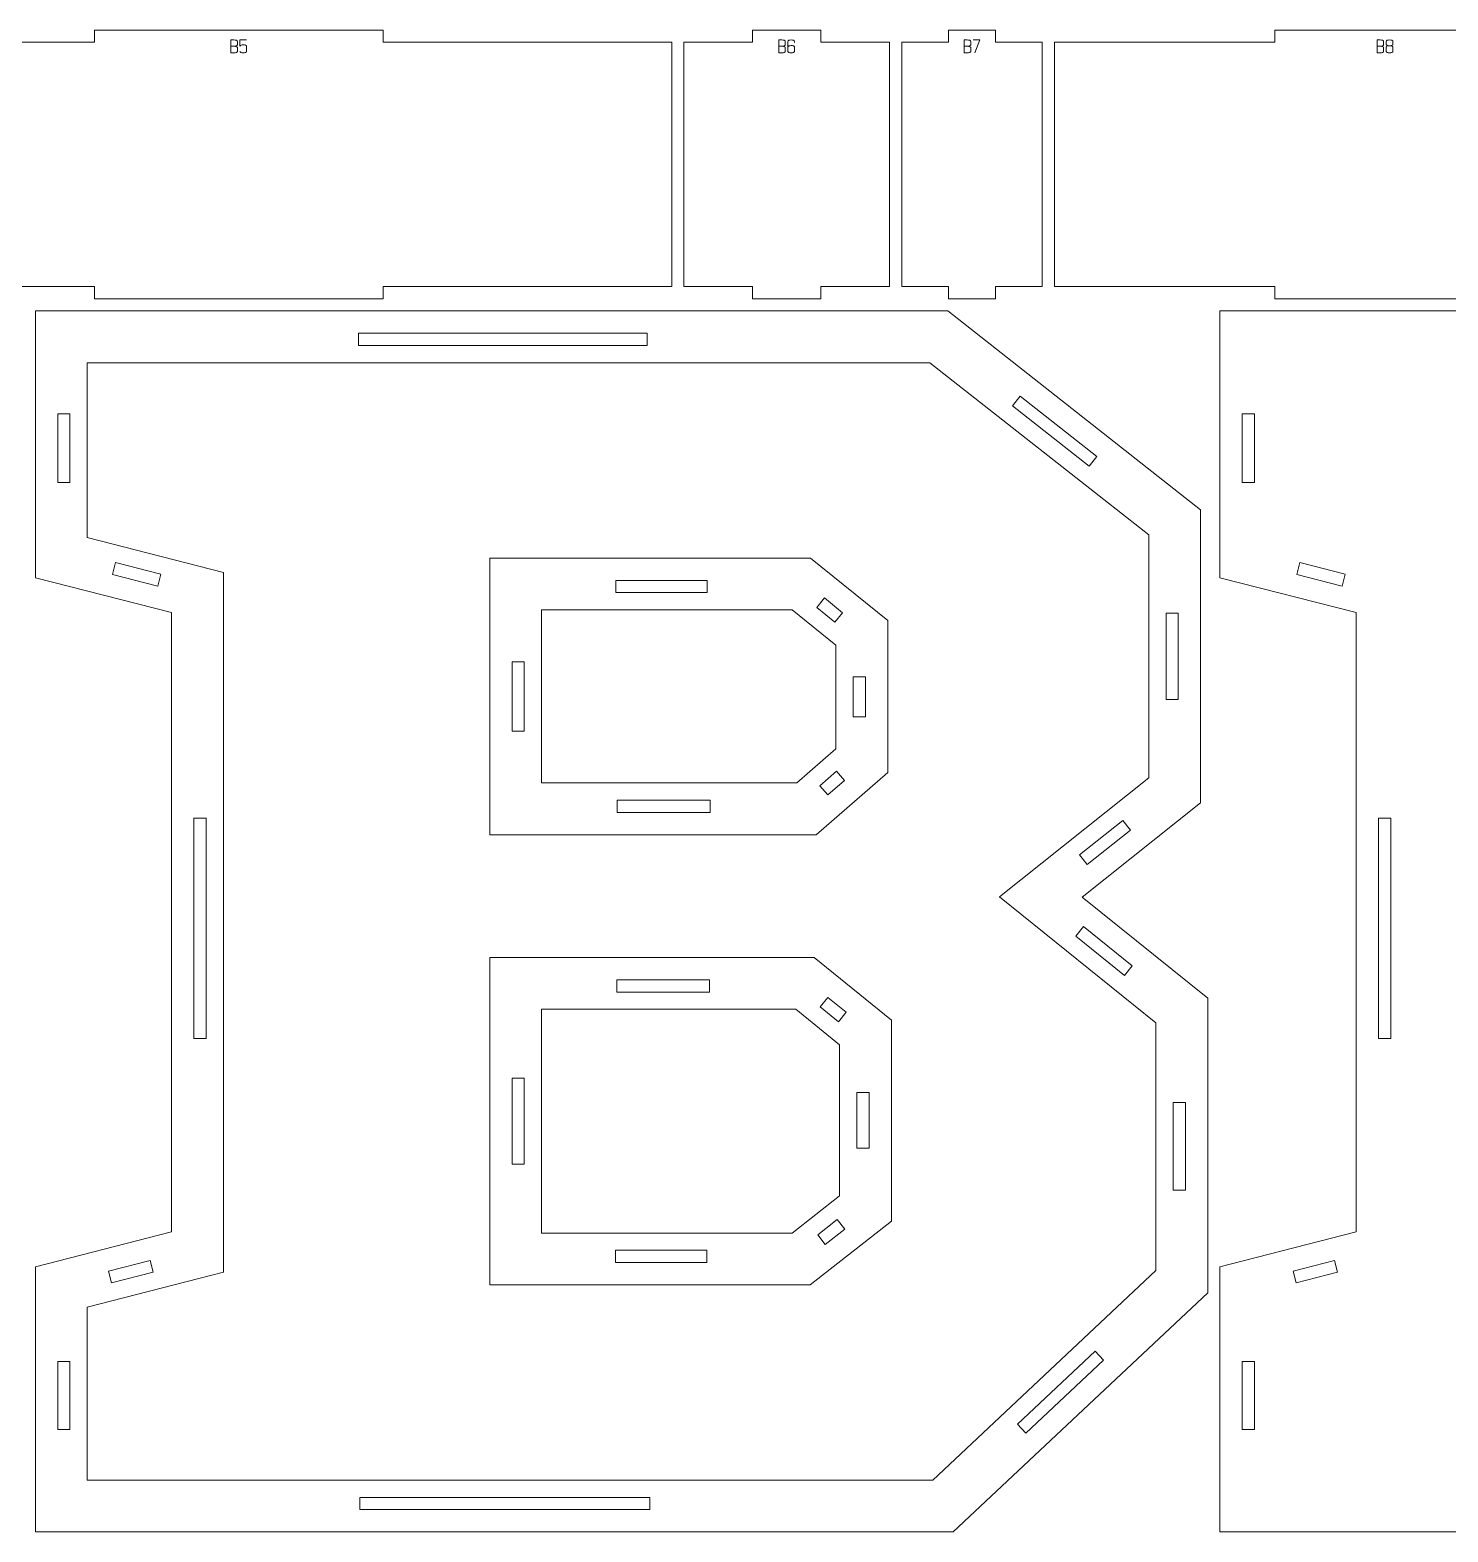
# Model space of a CAD drawing. Header units: centimetres. Extents: x -249 to 275, y -506 to 461.
# Drawn here: x -219.36 to -184.52, y 231.44 to 268.34 of the extents above; entities that cross this region are included whole.
import ezdxf

# ---------------------------------------------------------------- set-up
doc = ezdxf.new("R2010")
doc.units = ezdxf.units.CM
doc.header["$MEASUREMENT"] = 0
doc.layers.add('Capa 1', color=7, linetype='Continuous')

msp = doc.modelspace()

# ---------------------------------------------------------------- linework, layer by layer
at = {"layer": 'Capa 1', "color": 240, "lineweight": 9}
for points, knots in [([(-224.86693, 268.0409), (-224.86693, 268.0409), (-224.86693, 262.0409), (-224.86693, 262.0409), (-224.86693, 262.0409), (-217.77616, 262.0409), (-217.77616, 262.0409), (-217.77616, 262.0409), (-217.77616, 261.7409), (-217.77616, 261.7409), (-217.77616, 261.7409), (-210.68538, 261.7409), (-210.68538, 261.7409), (-210.68538, 261.7409), (-210.68538, 262.0409), (-210.68538, 262.0409), (-210.68538, 262.0409), (-203.5946, 262.0409), (-203.5946, 262.0409), (-203.5946, 262.0409), (-203.5946, 268.0409), (-203.5946, 268.0409), (-203.5946, 268.0409), (-210.68538, 268.0409), (-210.68538, 268.0409), (-210.68538, 268.0409), (-210.68538, 268.3409), (-210.68538, 268.3409), (-210.68538, 268.3409), (-217.77616, 268.3409), (-217.77616, 268.3409), (-217.77616, 268.3409), (-217.77616, 268.0409), (-217.77616, 268.0409), (-217.77616, 268.0409), (-224.86693, 268.0409), (-224.86693, 268.0409)], [0, 0, 0, 0, 0.08333333, 0.08333333, 0.08333333, 0.16666667, 0.16666667, 0.16666667, 0.25, 0.25, 0.25, 0.33333333, 0.33333333, 0.33333333, 0.41666667, 0.41666667, 0.41666667, 0.5, 0.5, 0.5, 0.58333333, 0.58333333, 0.58333333, 0.66666667, 0.66666667, 0.66666667, 0.75, 0.75, 0.75, 0.83333333, 0.83333333, 0.83333333, 0.91666667, 0.91666667, 0.91666667, 1, 1, 1, 1]), ([(-203.2946, 268.0409), (-203.2946, 268.0409), (-203.2946, 262.0409), (-203.2946, 262.0409), (-203.2946, 262.0409), (-201.61127, 262.0409), (-201.61127, 262.0409), (-201.61127, 262.0409), (-201.61127, 261.7409), (-201.61127, 261.7409), (-201.61127, 261.7409), (-199.92793, 261.7409), (-199.92793, 261.7409), (-199.92793, 261.7409), (-199.92793, 262.0409), (-199.92793, 262.0409), (-199.92793, 262.0409), (-198.24459, 262.0409), (-198.24459, 262.0409), (-198.24459, 262.0409), (-198.24459, 268.0409), (-198.24459, 268.0409), (-198.24459, 268.0409), (-199.92793, 268.0409), (-199.92793, 268.0409), (-199.92793, 268.0409), (-199.92793, 268.3409), (-199.92793, 268.3409), (-199.92793, 268.3409), (-201.61127, 268.3409), (-201.61127, 268.3409), (-201.61127, 268.3409), (-201.61127, 268.0409), (-201.61127, 268.0409), (-201.61127, 268.0409), (-203.2946, 268.0409), (-203.2946, 268.0409)], [0, 0, 0, 0, 0.08333333, 0.08333333, 0.08333333, 0.16666667, 0.16666667, 0.16666667, 0.25, 0.25, 0.25, 0.33333333, 0.33333333, 0.33333333, 0.41666667, 0.41666667, 0.41666667, 0.5, 0.5, 0.5, 0.58333333, 0.58333333, 0.58333333, 0.66666667, 0.66666667, 0.66666667, 0.75, 0.75, 0.75, 0.83333333, 0.83333333, 0.83333333, 0.91666667, 0.91666667, 0.91666667, 1, 1, 1, 1]), ([(-197.94459, 268.0409), (-197.94459, 268.0409), (-197.94459, 262.0409), (-197.94459, 262.0409), (-197.94459, 262.0409), (-196.79299, 262.0409), (-196.79299, 262.0409), (-196.79299, 262.0409), (-196.79299, 261.7409), (-196.79299, 261.7409), (-196.79299, 261.7409), (-195.64139, 261.7409), (-195.64139, 261.7409), (-195.64139, 261.7409), (-195.64139, 262.0409), (-195.64139, 262.0409), (-195.64139, 262.0409), (-194.48979, 262.0409), (-194.48979, 262.0409), (-194.48979, 262.0409), (-194.48979, 268.0409), (-194.48979, 268.0409), (-194.48979, 268.0409), (-195.64139, 268.0409), (-195.64139, 268.0409), (-195.64139, 268.0409), (-195.64139, 268.3409), (-195.64139, 268.3409), (-195.64139, 268.3409), (-196.79299, 268.3409), (-196.79299, 268.3409), (-196.79299, 268.3409), (-196.79299, 268.0409), (-196.79299, 268.0409), (-196.79299, 268.0409), (-197.94459, 268.0409), (-197.94459, 268.0409)], [0, 0, 0, 0, 0.08333333, 0.08333333, 0.08333333, 0.16666667, 0.16666667, 0.16666667, 0.25, 0.25, 0.25, 0.33333333, 0.33333333, 0.33333333, 0.41666667, 0.41666667, 0.41666667, 0.5, 0.5, 0.5, 0.58333333, 0.58333333, 0.58333333, 0.66666667, 0.66666667, 0.66666667, 0.75, 0.75, 0.75, 0.83333333, 0.83333333, 0.83333333, 0.91666667, 0.91666667, 0.91666667, 1, 1, 1, 1]), ([(-194.18979, 268.0409), (-194.18979, 268.0409), (-194.18979, 262.0409), (-194.18979, 262.0409), (-194.18979, 262.0409), (-188.77618, 262.0409), (-188.77618, 262.0409), (-188.77618, 262.0409), (-188.77618, 261.7409), (-188.77618, 261.7409), (-188.77618, 261.7409), (-183.36256, 261.7409), (-183.36256, 261.7409), (-183.36256, 261.7409), (-183.36256, 262.0409), (-183.36256, 262.0409), (-183.36256, 262.0409), (-177.94894, 262.0409), (-177.94894, 262.0409), (-177.94894, 262.0409), (-177.94894, 268.0409), (-177.94894, 268.0409), (-177.94894, 268.0409), (-183.36256, 268.0409), (-183.36256, 268.0409), (-183.36256, 268.0409), (-183.36256, 268.3409), (-183.36256, 268.3409), (-183.36256, 268.3409), (-188.77618, 268.3409), (-188.77618, 268.3409), (-188.77618, 268.3409), (-188.77618, 268.0409), (-188.77618, 268.0409), (-188.77618, 268.0409), (-194.18979, 268.0409), (-194.18979, 268.0409)], [0, 0, 0, 0, 0.08333333, 0.08333333, 0.08333333, 0.16666667, 0.16666667, 0.16666667, 0.25, 0.25, 0.25, 0.33333333, 0.33333333, 0.33333333, 0.41666667, 0.41666667, 0.41666667, 0.5, 0.5, 0.5, 0.58333333, 0.58333333, 0.58333333, 0.66666667, 0.66666667, 0.66666667, 0.75, 0.75, 0.75, 0.83333333, 0.83333333, 0.83333333, 0.91666667, 0.91666667, 0.91666667, 1, 1, 1, 1]), ([(-190.42634, 244.55519), (-190.42634, 244.55519), (-190.42634, 237.31235), (-190.42634, 237.31235), (-190.42634, 237.31235), (-196.67956, 231.44092), (-196.67956, 231.44092), (-196.67956, 231.44092), (-219.22634, 231.44092), (-219.22634, 231.44092), (-219.22634, 231.44092), (-219.22634, 237.9552), (-219.22634, 237.9552), (-219.22634, 237.9552), (-215.87956, 238.81234), (-215.87956, 238.81234), (-215.87956, 238.81234), (-215.87956, 254.02661), (-215.87956, 254.02661), (-215.87956, 254.02661), (-219.22634, 254.88376), (-219.22634, 254.88376), (-219.22634, 254.88376), (-219.22634, 261.4409), (-219.22634, 261.4409), (-219.22634, 261.4409), (-196.81167, 261.4409), (-196.81167, 261.4409), (-196.81167, 261.4409), (-190.6025, 256.55519), (-190.6025, 256.55519), (-190.6025, 256.55519), (-190.6025, 249.3552), (-190.6025, 249.3552), (-190.6025, 249.3552), (-193.50892, 247.04091), (-193.50892, 247.04091), (-193.50892, 247.04091), (-190.42634, 244.55519), (-190.42634, 244.55519)], [0, 0, 0, 0, 0.07692308, 0.07692308, 0.07692308, 0.15384615, 0.15384615, 0.15384615, 0.23076923, 0.23076923, 0.23076923, 0.30769231, 0.30769231, 0.30769231, 0.38461538, 0.38461538, 0.38461538, 0.46153846, 0.46153846, 0.46153846, 0.53846154, 0.53846154, 0.53846154, 0.61538462, 0.61538462, 0.61538462, 0.69230769, 0.69230769, 0.69230769, 0.76923077, 0.76923077, 0.76923077, 0.84615385, 0.84615385, 0.84615385, 0.92307692, 0.92307692, 0.92307692, 1, 1, 1, 1]), ([(-161.32634, 244.55519), (-161.32634, 244.55519), (-161.32634, 237.31235), (-161.32634, 237.31235), (-161.32634, 237.31235), (-167.57956, 231.44092), (-167.57956, 231.44092), (-167.57956, 231.44092), (-190.12634, 231.44092), (-190.12634, 231.44092), (-190.12634, 231.44092), (-190.12634, 237.9552), (-190.12634, 237.9552), (-190.12634, 237.9552), (-186.77956, 238.81234), (-186.77956, 238.81234), (-186.77956, 238.81234), (-186.77956, 254.02661), (-186.77956, 254.02661), (-186.77956, 254.02661), (-190.12634, 254.88376), (-190.12634, 254.88376), (-190.12634, 254.88376), (-190.12634, 261.4409), (-190.12634, 261.4409), (-190.12634, 261.4409), (-167.71167, 261.4409), (-167.71167, 261.4409), (-167.71167, 261.4409), (-161.5025, 256.55519), (-161.5025, 256.55519), (-161.5025, 256.55519), (-161.5025, 249.3552), (-161.5025, 249.3552), (-161.5025, 249.3552), (-164.40892, 247.04091), (-164.40892, 247.04091), (-164.40892, 247.04091), (-161.32634, 244.55519), (-161.32634, 244.55519)], [0, 0, 0, 0, 0.07692308, 0.07692308, 0.07692308, 0.15384615, 0.15384615, 0.15384615, 0.23076923, 0.23076923, 0.23076923, 0.30769231, 0.30769231, 0.30769231, 0.38461538, 0.38461538, 0.38461538, 0.46153846, 0.46153846, 0.46153846, 0.53846154, 0.53846154, 0.53846154, 0.61538462, 0.61538462, 0.61538462, 0.69230769, 0.69230769, 0.69230769, 0.76923077, 0.76923077, 0.76923077, 0.84615385, 0.84615385, 0.84615385, 0.92307692, 0.92307692, 0.92307692, 1, 1, 1, 1]), ([(-211.28703, 260.59237), (-211.28703, 260.59237), (-204.19626, 260.59237), (-204.19626, 260.59237), (-204.19626, 260.59237), (-204.19626, 260.89237), (-204.19626, 260.89237), (-204.19626, 260.89237), (-211.28703, 260.89237), (-211.28703, 260.89237), (-211.28703, 260.89237), (-211.28703, 260.59237), (-211.28703, 260.59237)], [0, 0, 0, 0, 0.25, 0.25, 0.25, 0.5, 0.5, 0.5, 0.75, 0.75, 0.75, 1, 1, 1, 1]), ([(-191.69913, 243.94649), (-191.69913, 243.94649), (-195.54434, 247.04717), (-195.54434, 247.04717), (-195.54434, 247.04717), (-191.87529, 249.96872), (-191.87529, 249.96872), (-191.87529, 249.96872), (-191.87529, 255.93712), (-191.87529, 255.93712), (-191.87529, 255.93712), (-197.25238, 260.16811), (-197.25238, 260.16811), (-197.25238, 260.16811), (-217.95355, 260.16811), (-217.95355, 260.16811), (-217.95355, 260.16811), (-217.95355, 255.87165), (-217.95355, 255.87165), (-217.95355, 255.87165), (-214.60677, 255.0145), (-214.60677, 255.0145), (-214.60677, 255.0145), (-214.60677, 237.82444), (-214.60677, 237.82444), (-214.60677, 237.82444), (-217.95355, 236.9673), (-217.95355, 236.9673), (-217.95355, 236.9673), (-217.95355, 232.71371), (-217.95355, 232.71371), (-217.95355, 232.71371), (-197.18345, 232.71371), (-197.18345, 232.71371), (-197.18345, 232.71371), (-191.69913, 237.86318), (-191.69913, 237.86318), (-191.69913, 237.86318), (-191.69913, 243.94649), (-191.69913, 243.94649)], [0, 0, 0, 0, 0.07692308, 0.07692308, 0.07692308, 0.15384615, 0.15384615, 0.15384615, 0.23076923, 0.23076923, 0.23076923, 0.30769231, 0.30769231, 0.30769231, 0.38461538, 0.38461538, 0.38461538, 0.46153846, 0.46153846, 0.46153846, 0.53846154, 0.53846154, 0.53846154, 0.61538462, 0.61538462, 0.61538462, 0.69230769, 0.69230769, 0.69230769, 0.76923077, 0.76923077, 0.76923077, 0.84615385, 0.84615385, 0.84615385, 0.92307692, 0.92307692, 0.92307692, 1, 1, 1, 1]), ([(-195.22066, 259.10929), (-195.22066, 259.10929), (-193.33585, 257.62622), (-193.33585, 257.62622), (-193.33585, 257.62622), (-193.15033, 257.86198), (-193.15033, 257.86198), (-193.15033, 257.86198), (-195.03515, 259.34506), (-195.03515, 259.34506), (-195.03515, 259.34506), (-195.22066, 259.10929), (-195.22066, 259.10929)], [0, 0, 0, 0, 0.25, 0.25, 0.25, 0.5, 0.5, 0.5, 0.75, 0.75, 0.75, 1, 1, 1, 1]), ([(-218.37781, 257.2257), (-218.37781, 257.2257), (-218.37781, 258.90903), (-218.37781, 258.90903), (-218.37781, 258.90903), (-218.67781, 258.90903), (-218.67781, 258.90903), (-218.67781, 258.90903), (-218.67781, 257.2257), (-218.67781, 257.2257), (-218.67781, 257.2257), (-218.37781, 257.2257), (-218.37781, 257.2257)], [0, 0, 0, 0, 0.25, 0.25, 0.25, 0.5, 0.5, 0.5, 0.75, 0.75, 0.75, 1, 1, 1, 1]), ([(-189.27781, 257.2257), (-189.27781, 257.2257), (-189.27781, 258.90903), (-189.27781, 258.90903), (-189.27781, 258.90903), (-189.57781, 258.90903), (-189.57781, 258.90903), (-189.57781, 258.90903), (-189.57781, 257.2257), (-189.57781, 257.2257), (-189.57781, 257.2257), (-189.27781, 257.2257), (-189.27781, 257.2257)], [0, 0, 0, 0, 0.25, 0.25, 0.25, 0.5, 0.5, 0.5, 0.75, 0.75, 0.75, 1, 1, 1, 1]), ([(-198.28599, 253.8318), (-198.28599, 253.8318), (-198.28599, 250.09937), (-198.28599, 250.09937), (-198.28599, 250.09937), (-200.04373, 248.56948), (-200.04373, 248.56948), (-200.04373, 248.56948), (-208.06396, 248.56948), (-208.06396, 248.56948), (-208.06396, 248.56948), (-208.06396, 255.36947), (-208.06396, 255.36947), (-208.06396, 255.36947), (-200.18196, 255.36947), (-200.18196, 255.36947), (-200.18196, 255.36947), (-198.28599, 253.8318), (-198.28599, 253.8318)], [0, 0, 0, 0, 0.16666667, 0.16666667, 0.16666667, 0.33333333, 0.33333333, 0.33333333, 0.5, 0.5, 0.5, 0.66666667, 0.66666667, 0.66666667, 0.83333333, 0.83333333, 0.83333333, 1, 1, 1, 1]), ([(-216.14662, 254.97093), (-216.14662, 254.97093), (-217.26222, 255.25664), (-217.26222, 255.25664), (-217.26222, 255.25664), (-217.33665, 254.96602), (-217.33665, 254.96602), (-217.33665, 254.96602), (-216.22105, 254.68031), (-216.22105, 254.68031), (-216.22105, 254.68031), (-216.14662, 254.97093), (-216.14662, 254.97093)], [0, 0, 0, 0, 0.25, 0.25, 0.25, 0.5, 0.5, 0.5, 0.75, 0.75, 0.75, 1, 1, 1, 1]), ([(-187.04662, 254.97093), (-187.04662, 254.97093), (-188.16222, 255.25664), (-188.16222, 255.25664), (-188.16222, 255.25664), (-188.23665, 254.96602), (-188.23665, 254.96602), (-188.23665, 254.96602), (-187.12105, 254.68031), (-187.12105, 254.68031), (-187.12105, 254.68031), (-187.04662, 254.97093), (-187.04662, 254.97093)], [0, 0, 0, 0, 0.25, 0.25, 0.25, 0.5, 0.5, 0.5, 0.75, 0.75, 0.75, 1, 1, 1, 1]), ([(-204.97122, 254.52094), (-204.97122, 254.52094), (-202.72701, 254.52094), (-202.72701, 254.52094), (-202.72701, 254.52094), (-202.72701, 254.82094), (-202.72701, 254.82094), (-202.72701, 254.82094), (-204.97122, 254.82094), (-204.97122, 254.82094), (-204.97122, 254.82094), (-204.97122, 254.52094), (-204.97122, 254.52094)], [0, 0, 0, 0, 0.25, 0.25, 0.25, 0.5, 0.5, 0.5, 0.75, 0.75, 0.75, 1, 1, 1, 1]), ([(-200.03337, 254.15645), (-200.03337, 254.15645), (-199.58395, 253.79195), (-199.58395, 253.79195), (-199.58395, 253.79195), (-199.39498, 254.02496), (-199.39498, 254.02496), (-199.39498, 254.02496), (-199.8444, 254.38945), (-199.8444, 254.38945), (-199.8444, 254.38945), (-200.03337, 254.15645), (-200.03337, 254.15645)], [0, 0, 0, 0, 0.25, 0.25, 0.25, 0.5, 0.5, 0.5, 0.75, 0.75, 0.75, 1, 1, 1, 1]), ([(-199.55878, 253.22529), (-199.55878, 253.22529), (-200.63321, 254.09668), (-200.63321, 254.09668), (-200.63321, 254.09668), (-206.79117, 254.09668), (-206.79117, 254.09668), (-206.79117, 254.09668), (-206.79117, 249.84227), (-206.79117, 249.84227), (-206.79117, 249.84227), (-200.52006, 249.84227), (-200.52006, 249.84227), (-200.52006, 249.84227), (-199.55878, 250.67894), (-199.55878, 250.67894), (-199.55878, 250.67894), (-199.55878, 253.22529), (-199.55878, 253.22529)], [0, 0, 0, 0, 0.16666667, 0.16666667, 0.16666667, 0.33333333, 0.33333333, 0.33333333, 0.5, 0.5, 0.5, 0.66666667, 0.66666667, 0.66666667, 0.83333333, 0.83333333, 0.83333333, 1, 1, 1, 1]), ([(-191.45103, 254.01683), (-191.45103, 254.01683), (-191.45103, 251.89053), (-191.45103, 251.89053), (-191.45103, 251.89053), (-191.15103, 251.89053), (-191.15103, 251.89053), (-191.15103, 251.89053), (-191.15103, 254.01683), (-191.15103, 254.01683), (-191.15103, 254.01683), (-191.45103, 254.01683), (-191.45103, 254.01683)], [0, 0, 0, 0, 0.25, 0.25, 0.25, 0.5, 0.5, 0.5, 0.75, 0.75, 0.75, 1, 1, 1, 1]), ([(-207.21543, 251.11899), (-207.21543, 251.11899), (-207.21543, 252.81996), (-207.21543, 252.81996), (-207.21543, 252.81996), (-207.51543, 252.81996), (-207.51543, 252.81996), (-207.51543, 252.81996), (-207.51543, 251.11899), (-207.51543, 251.11899), (-207.51543, 251.11899), (-207.21543, 251.11899), (-207.21543, 251.11899)], [0, 0, 0, 0, 0.25, 0.25, 0.25, 0.5, 0.5, 0.5, 0.75, 0.75, 0.75, 1, 1, 1, 1]), ([(-199.13452, 252.44689), (-199.13452, 252.44689), (-199.13452, 251.46632), (-199.13452, 251.46632), (-199.13452, 251.46632), (-198.83452, 251.46632), (-198.83452, 251.46632), (-198.83452, 251.46632), (-198.83452, 252.44689), (-198.83452, 252.44689), (-198.83452, 252.44689), (-199.13452, 252.44689), (-199.13452, 252.44689)], [0, 0, 0, 0, 0.25, 0.25, 0.25, 0.5, 0.5, 0.5, 0.75, 0.75, 0.75, 1, 1, 1, 1]), ([(-199.54344, 250.12984), (-199.54344, 250.12984), (-199.95236, 249.77392), (-199.95236, 249.77392), (-199.95236, 249.77392), (-199.7554, 249.54763), (-199.7554, 249.54763), (-199.7554, 249.54763), (-199.34648, 249.90355), (-199.34648, 249.90355), (-199.34648, 249.90355), (-199.54344, 250.12984), (-199.54344, 250.12984)], [0, 0, 0, 0, 0.25, 0.25, 0.25, 0.5, 0.5, 0.5, 0.75, 0.75, 0.75, 1, 1, 1, 1]), ([(-202.646, 249.41801), (-202.646, 249.41801), (-204.93071, 249.41801), (-204.93071, 249.41801), (-204.93071, 249.41801), (-204.93071, 249.11801), (-204.93071, 249.11801), (-204.93071, 249.11801), (-202.646, 249.11801), (-202.646, 249.11801), (-202.646, 249.11801), (-202.646, 249.41801), (-202.646, 249.41801)], [0, 0, 0, 0, 0.25, 0.25, 0.25, 0.5, 0.5, 0.5, 0.75, 0.75, 0.75, 1, 1, 1, 1]), ([(-215.03103, 243.56736), (-215.03103, 243.56736), (-215.03103, 248.98097), (-215.03103, 248.98097), (-215.03103, 248.98097), (-215.33103, 248.98097), (-215.33103, 248.98097), (-215.33103, 248.98097), (-215.33103, 243.56736), (-215.33103, 243.56736), (-215.33103, 243.56736), (-215.03103, 243.56736), (-215.03103, 243.56736)], [0, 0, 0, 0, 0.25, 0.25, 0.25, 0.5, 0.5, 0.5, 0.75, 0.75, 0.75, 1, 1, 1, 1]), ([(-192.51296, 248.91864), (-192.51296, 248.91864), (-193.57489, 248.07305), (-193.57489, 248.07305), (-193.57489, 248.07305), (-193.38802, 247.83837), (-193.38802, 247.83837), (-193.38802, 247.83837), (-192.32609, 248.68395), (-192.32609, 248.68395), (-192.32609, 248.68395), (-192.51296, 248.91864), (-192.51296, 248.91864)], [0, 0, 0, 0, 0.25, 0.25, 0.25, 0.5, 0.5, 0.5, 0.75, 0.75, 0.75, 1, 1, 1, 1]), ([(-185.93103, 243.56736), (-185.93103, 243.56736), (-185.93103, 248.98097), (-185.93103, 248.98097), (-185.93103, 248.98097), (-186.23103, 248.98097), (-186.23103, 248.98097), (-186.23103, 248.98097), (-186.23103, 243.56736), (-186.23103, 243.56736), (-186.23103, 243.56736), (-185.93103, 243.56736), (-185.93103, 243.56736)], [0, 0, 0, 0, 0.25, 0.25, 0.25, 0.5, 0.5, 0.5, 0.75, 0.75, 0.75, 1, 1, 1, 1]), ([(-193.66887, 246.07986), (-193.66887, 246.07986), (-192.47187, 245.11462), (-192.47187, 245.11462), (-192.47187, 245.11462), (-192.28355, 245.34816), (-192.28355, 245.34816), (-192.28355, 245.34816), (-193.48055, 246.31339), (-193.48055, 246.31339), (-193.48055, 246.31339), (-193.66887, 246.07986), (-193.66887, 246.07986)], [0, 0, 0, 0, 0.25, 0.25, 0.25, 0.5, 0.5, 0.5, 0.75, 0.75, 0.75, 1, 1, 1, 1]), ([(-198.19791, 244.01752), (-198.19791, 244.01752), (-198.19791, 239.08067), (-198.19791, 239.08067), (-198.19791, 239.08067), (-200.19308, 237.51234), (-200.19308, 237.51234), (-200.19308, 237.51234), (-208.06396, 237.51234), (-208.06396, 237.51234), (-208.06396, 237.51234), (-208.06396, 245.5552), (-208.06396, 245.5552), (-208.06396, 245.5552), (-200.09388, 245.5552), (-200.09388, 245.5552), (-200.09388, 245.5552), (-198.19791, 244.01752), (-198.19791, 244.01752)], [0, 0, 0, 0, 0.16666667, 0.16666667, 0.16666667, 0.33333333, 0.33333333, 0.33333333, 0.5, 0.5, 0.5, 0.66666667, 0.66666667, 0.66666667, 0.83333333, 0.83333333, 0.83333333, 1, 1, 1, 1]), ([(-204.94186, 244.70667), (-204.94186, 244.70667), (-202.66829, 244.70667), (-202.66829, 244.70667), (-202.66829, 244.70667), (-202.66829, 245.00667), (-202.66829, 245.00667), (-202.66829, 245.00667), (-204.94186, 245.00667), (-204.94186, 245.00667), (-204.94186, 245.00667), (-204.94186, 244.70667), (-204.94186, 244.70667)], [0, 0, 0, 0, 0.25, 0.25, 0.25, 0.5, 0.5, 0.5, 0.75, 0.75, 0.75, 1, 1, 1, 1]), ([(-199.4707, 243.41102), (-199.4707, 243.41102), (-200.54514, 244.28241), (-200.54514, 244.28241), (-200.54514, 244.28241), (-206.79117, 244.28241), (-206.79117, 244.28241), (-206.79117, 244.28241), (-206.79117, 238.78513), (-206.79117, 238.78513), (-206.79117, 238.78513), (-200.63344, 238.78513), (-200.63344, 238.78513), (-200.63344, 238.78513), (-199.4707, 239.69912), (-199.4707, 239.69912), (-199.4707, 239.69912), (-199.4707, 243.41102), (-199.4707, 243.41102)], [0, 0, 0, 0, 0.16666667, 0.16666667, 0.16666667, 0.33333333, 0.33333333, 0.33333333, 0.5, 0.5, 0.5, 0.66666667, 0.66666667, 0.66666667, 0.83333333, 0.83333333, 0.83333333, 1, 1, 1, 1]), ([(-199.94529, 244.34217), (-199.94529, 244.34217), (-199.49587, 243.97768), (-199.49587, 243.97768), (-199.49587, 243.97768), (-199.3069, 244.21068), (-199.3069, 244.21068), (-199.3069, 244.21068), (-199.75632, 244.57518), (-199.75632, 244.57518), (-199.75632, 244.57518), (-199.94529, 244.34217), (-199.94529, 244.34217)], [0, 0, 0, 0, 0.25, 0.25, 0.25, 0.5, 0.5, 0.5, 0.75, 0.75, 0.75, 1, 1, 1, 1]), ([(-207.21543, 240.47614), (-207.21543, 240.47614), (-207.21543, 242.5914), (-207.21543, 242.5914), (-207.21543, 242.5914), (-207.51543, 242.5914), (-207.51543, 242.5914), (-207.51543, 242.5914), (-207.51543, 240.47614), (-207.51543, 240.47614), (-207.51543, 240.47614), (-207.21543, 240.47614), (-207.21543, 240.47614)], [0, 0, 0, 0, 0.25, 0.25, 0.25, 0.5, 0.5, 0.5, 0.75, 0.75, 0.75, 1, 1, 1, 1]), ([(-199.04644, 242.23978), (-199.04644, 242.23978), (-199.04644, 240.86637), (-199.04644, 240.86637), (-199.04644, 240.86637), (-198.74644, 240.86637), (-198.74644, 240.86637), (-198.74644, 240.86637), (-198.74644, 242.23978), (-198.74644, 242.23978), (-198.74644, 242.23978), (-199.04644, 242.23978), (-199.04644, 242.23978)], [0, 0, 0, 0, 0.25, 0.25, 0.25, 0.5, 0.5, 0.5, 0.75, 0.75, 0.75, 1, 1, 1, 1]), ([(-191.27487, 241.99278), (-191.27487, 241.99278), (-191.27487, 239.83618), (-191.27487, 239.83618), (-191.27487, 239.83618), (-190.97487, 239.83618), (-190.97487, 239.83618), (-190.97487, 239.83618), (-190.97487, 241.99278), (-190.97487, 241.99278), (-190.97487, 241.99278), (-191.27487, 241.99278), (-191.27487, 241.99278)], [0, 0, 0, 0, 0.25, 0.25, 0.25, 0.5, 0.5, 0.5, 0.75, 0.75, 0.75, 1, 1, 1, 1]), ([(-199.52651, 239.1156), (-199.52651, 239.1156), (-200.00659, 238.73824), (-200.00659, 238.73824), (-200.00659, 238.73824), (-199.82119, 238.50238), (-199.82119, 238.50238), (-199.82119, 238.50238), (-199.34112, 238.87975), (-199.34112, 238.87975), (-199.34112, 238.87975), (-199.52651, 239.1156), (-199.52651, 239.1156)], [0, 0, 0, 0, 0.25, 0.25, 0.25, 0.5, 0.5, 0.5, 0.75, 0.75, 0.75, 1, 1, 1, 1]), ([(-217.35606, 237.55828), (-217.35606, 237.55828), (-216.33431, 237.81996), (-216.33431, 237.81996), (-216.33431, 237.81996), (-216.40874, 238.11058), (-216.40874, 238.11058), (-216.40874, 238.11058), (-217.43049, 237.8489), (-217.43049, 237.8489), (-217.43049, 237.8489), (-217.35606, 237.55828), (-217.35606, 237.55828)], [0, 0, 0, 0, 0.25, 0.25, 0.25, 0.5, 0.5, 0.5, 0.75, 0.75, 0.75, 1, 1, 1, 1]), ([(-202.72958, 238.36087), (-202.72958, 238.36087), (-204.97251, 238.36087), (-204.97251, 238.36087), (-204.97251, 238.36087), (-204.97251, 238.06087), (-204.97251, 238.06087), (-204.97251, 238.06087), (-202.72958, 238.06087), (-202.72958, 238.06087), (-202.72958, 238.06087), (-202.72958, 238.36087), (-202.72958, 238.36087)], [0, 0, 0, 0, 0.25, 0.25, 0.25, 0.5, 0.5, 0.5, 0.75, 0.75, 0.75, 1, 1, 1, 1]), ([(-188.25606, 237.55828), (-188.25606, 237.55828), (-187.23431, 237.81996), (-187.23431, 237.81996), (-187.23431, 237.81996), (-187.30874, 238.11058), (-187.30874, 238.11058), (-187.30874, 238.11058), (-188.33049, 237.8489), (-188.33049, 237.8489), (-188.33049, 237.8489), (-188.25606, 237.55828), (-188.25606, 237.55828)], [0, 0, 0, 0, 0.25, 0.25, 0.25, 0.5, 0.5, 0.5, 0.75, 0.75, 0.75, 1, 1, 1, 1]), ([(-193.18841, 235.88286), (-193.18841, 235.88286), (-195.10195, 234.08616), (-195.10195, 234.08616), (-195.10195, 234.08616), (-194.8966, 233.86745), (-194.8966, 233.86745), (-194.8966, 233.86745), (-192.98306, 235.66416), (-192.98306, 235.66416), (-192.98306, 235.66416), (-193.18841, 235.88286), (-193.18841, 235.88286)], [0, 0, 0, 0, 0.25, 0.25, 0.25, 0.5, 0.5, 0.5, 0.75, 0.75, 0.75, 1, 1, 1, 1]), ([(-218.37781, 233.9585), (-218.37781, 233.9585), (-218.37781, 235.62755), (-218.37781, 235.62755), (-218.37781, 235.62755), (-218.67781, 235.62755), (-218.67781, 235.62755), (-218.67781, 235.62755), (-218.67781, 233.9585), (-218.67781, 233.9585), (-218.67781, 233.9585), (-218.37781, 233.9585), (-218.37781, 233.9585)], [0, 0, 0, 0, 0.25, 0.25, 0.25, 0.5, 0.5, 0.5, 0.75, 0.75, 0.75, 1, 1, 1, 1]), ([(-189.27781, 233.9585), (-189.27781, 233.9585), (-189.27781, 235.62755), (-189.27781, 235.62755), (-189.27781, 235.62755), (-189.57781, 235.62755), (-189.57781, 235.62755), (-189.57781, 235.62755), (-189.57781, 233.9585), (-189.57781, 233.9585), (-189.57781, 233.9585), (-189.27781, 233.9585), (-189.27781, 233.9585)], [0, 0, 0, 0, 0.25, 0.25, 0.25, 0.5, 0.5, 0.5, 0.75, 0.75, 0.75, 1, 1, 1, 1]), ([(-204.13626, 232.28945), (-204.13626, 232.28945), (-211.25704, 232.28945), (-211.25704, 232.28945), (-211.25704, 232.28945), (-211.25704, 231.98945), (-211.25704, 231.98945), (-211.25704, 231.98945), (-204.13626, 231.98945), (-204.13626, 231.98945), (-204.13626, 231.98945), (-204.13626, 232.28945), (-204.13626, 232.28945)], [0, 0, 0, 0, 0.25, 0.25, 0.25, 0.5, 0.5, 0.5, 0.75, 0.75, 0.75, 1, 1, 1, 1])]:
    msp.add_open_spline(points, degree=3, knots=knots, dxfattribs=at)
at = {"layer": 'Capa 1', "color": 114, "lineweight": 9}
for points, knots in [([(-214.42338, 268.09854), (-214.42338, 268.09854), (-214.42338, 267.7821), (-214.42338, 267.7821), (-214.42338, 267.7821), (-214.34863, 267.7821), (-214.34863, 267.7821), (-214.3257, 267.7821), (-214.30628, 267.78546), (-214.29038, 267.79219), (-214.27418, 267.79892), (-214.26608, 267.80732), (-214.26608, 267.81741), (-214.26608, 267.81741), (-214.26608, 267.90959), (-214.26608, 267.90959), (-214.26608, 267.91754), (-214.27173, 267.92457), (-214.28305, 267.93069), (-214.29405, 267.9368), (-214.31591, 267.94108), (-214.34863, 267.94353), (-214.31652, 267.94567), (-214.29466, 267.9498), (-214.28305, 267.95591), (-214.27173, 267.96233), (-214.26608, 267.96952), (-214.26608, 267.97747), (-214.26608, 267.97747), (-214.26608, 268.06323), (-214.26608, 268.06323), (-214.26608, 268.07271), (-214.27418, 268.08096), (-214.29038, 268.08799), (-214.30659, 268.09502), (-214.326, 268.09854), (-214.34863, 268.09854), (-214.34863, 268.09854), (-214.42338, 268.09854), (-214.42338, 268.09854)], [0, 0, 0, 0, 0.07692308, 0.07692308, 0.07692308, 0.15384615, 0.15384615, 0.15384615, 0.23076923, 0.23076923, 0.23076923, 0.30769231, 0.30769231, 0.30769231, 0.38461538, 0.38461538, 0.38461538, 0.46153846, 0.46153846, 0.46153846, 0.53846154, 0.53846154, 0.53846154, 0.61538462, 0.61538462, 0.61538462, 0.69230769, 0.69230769, 0.69230769, 0.76923077, 0.76923077, 0.76923077, 0.84615385, 0.84615385, 0.84615385, 0.92307692, 0.92307692, 0.92307692, 1, 1, 1, 1]), ([(-214.34863, 267.94353), (-214.34863, 267.94353), (-214.42338, 267.94353), (-214.42338, 267.94353), (-214.42338, 267.94353), (-214.42338, 268.09854), (-214.42338, 268.09854), (-214.42338, 268.09854), (-214.34863, 268.09854), (-214.34863, 268.09854), (-214.326, 268.09854), (-214.30659, 268.09502), (-214.29038, 268.08799), (-214.27418, 268.08096), (-214.26608, 268.07271), (-214.26608, 268.06323), (-214.26608, 268.06323), (-214.26608, 267.97747), (-214.26608, 267.97747), (-214.26608, 267.96952), (-214.27173, 267.96233), (-214.28305, 267.95591), (-214.29466, 267.9498), (-214.31652, 267.94567), (-214.34863, 267.94353)], [0, 0, 0, 0, 0.125, 0.125, 0.125, 0.25, 0.25, 0.25, 0.375, 0.375, 0.375, 0.5, 0.5, 0.5, 0.625, 0.625, 0.625, 0.75, 0.75, 0.75, 0.875, 0.875, 0.875, 1, 1, 1, 1]), ([(-214.42338, 267.7821), (-214.42338, 267.7821), (-214.42338, 267.94353), (-214.42338, 267.94353), (-214.42338, 267.94353), (-214.34863, 267.94353), (-214.34863, 267.94353), (-214.31591, 267.94108), (-214.29405, 267.9368), (-214.28305, 267.93069), (-214.27173, 267.92457), (-214.26608, 267.91754), (-214.26608, 267.90959), (-214.26608, 267.90959), (-214.26608, 267.81741), (-214.26608, 267.81741), (-214.26608, 267.80732), (-214.27418, 267.79892), (-214.29038, 267.79219), (-214.30628, 267.78546), (-214.3257, 267.7821), (-214.34863, 267.7821), (-214.34863, 267.7821), (-214.42338, 267.7821), (-214.42338, 267.7821)], [0, 0, 0, 0, 0.125, 0.125, 0.125, 0.25, 0.25, 0.25, 0.375, 0.375, 0.375, 0.5, 0.5, 0.5, 0.625, 0.625, 0.625, 0.75, 0.75, 0.75, 0.875, 0.875, 0.875, 1, 1, 1, 1]), ([(-214.1207, 267.7821), (-214.14424, 267.7821), (-214.16389, 267.78554), (-214.17963, 267.79242), (-214.19538, 267.7993), (-214.20325, 267.80763), (-214.20325, 267.81741), (-214.20325, 267.80763), (-214.19538, 267.7993), (-214.17963, 267.79242), (-214.16389, 267.78554), (-214.14424, 267.7821), (-214.1207, 267.7821), (-214.09716, 267.7821), (-214.07751, 267.78554), (-214.06177, 267.79242), (-214.04602, 267.7993), (-214.03815, 267.80763), (-214.03815, 267.81741), (-214.03815, 267.81741), (-214.03815, 267.94307), (-214.03815, 267.94307), (-214.03815, 267.95286), (-214.04602, 267.96119), (-214.06177, 267.96807), (-214.07751, 267.97495), (-214.09716, 267.97839), (-214.1207, 267.97839), (-214.1421, 267.97655), (-214.15861, 267.9741), (-214.17023, 267.97105), (-214.18185, 267.96799), (-214.19285, 267.95866), (-214.20325, 267.94307), (-214.20325, 267.94307), (-214.20325, 268.09854), (-214.20325, 268.09854), (-214.20325, 268.09854), (-214.04365, 268.09854), (-214.04365, 268.09854), (-214.04365, 268.09854), (-214.20325, 268.09854), (-214.20325, 268.09854), (-214.20325, 268.09854), (-214.20325, 267.94307), (-214.20325, 267.94307), (-214.19285, 267.95866), (-214.18185, 267.96799), (-214.17023, 267.97105), (-214.15861, 267.9741), (-214.1421, 267.97655), (-214.1207, 267.97839), (-214.09716, 267.97839), (-214.07751, 267.97495), (-214.06177, 267.96807), (-214.04602, 267.96119), (-214.03815, 267.95286), (-214.03815, 267.94307), (-214.03815, 267.94307), (-214.03815, 267.81741), (-214.03815, 267.81741), (-214.03815, 267.80763), (-214.04602, 267.7993), (-214.06177, 267.79242), (-214.07751, 267.78554), (-214.09716, 267.7821), (-214.1207, 267.7821)], [0, 0, 0, 0, 0.04545455, 0.04545455, 0.04545455, 0.09090909, 0.09090909, 0.09090909, 0.13636364, 0.13636364, 0.13636364, 0.18181818, 0.18181818, 0.18181818, 0.22727273, 0.22727273, 0.22727273, 0.27272727, 0.27272727, 0.27272727, 0.31818182, 0.31818182, 0.31818182, 0.36363636, 0.36363636, 0.36363636, 0.40909091, 0.40909091, 0.40909091, 0.45454545, 0.45454545, 0.45454545, 0.5, 0.5, 0.5, 0.54545455, 0.54545455, 0.54545455, 0.59090909, 0.59090909, 0.59090909, 0.63636364, 0.63636364, 0.63636364, 0.68181818, 0.68181818, 0.68181818, 0.72727273, 0.72727273, 0.72727273, 0.77272727, 0.77272727, 0.77272727, 0.81818182, 0.81818182, 0.81818182, 0.86363636, 0.86363636, 0.86363636, 0.90909091, 0.90909091, 0.90909091, 0.95454545, 0.95454545, 0.95454545, 1, 1, 1, 1]), ([(-200.96221, 268.09854), (-200.96221, 268.09854), (-200.96221, 267.7821), (-200.96221, 267.7821), (-200.96221, 267.7821), (-200.88746, 267.7821), (-200.88746, 267.7821), (-200.86453, 267.7821), (-200.84511, 267.78546), (-200.82921, 267.79219), (-200.81301, 267.79892), (-200.80491, 267.80732), (-200.80491, 267.81741), (-200.80491, 267.81741), (-200.80491, 267.90959), (-200.80491, 267.90959), (-200.80491, 267.91754), (-200.81056, 267.92457), (-200.82188, 267.93069), (-200.83288, 267.9368), (-200.85474, 267.94108), (-200.88746, 267.94353), (-200.85535, 267.94567), (-200.83349, 267.9498), (-200.82188, 267.95591), (-200.81056, 267.96233), (-200.80491, 267.96952), (-200.80491, 267.97747), (-200.80491, 267.97747), (-200.80491, 268.06323), (-200.80491, 268.06323), (-200.80491, 268.07271), (-200.81301, 268.08096), (-200.82921, 268.08799), (-200.84542, 268.09502), (-200.86483, 268.09854), (-200.88746, 268.09854), (-200.88746, 268.09854), (-200.96221, 268.09854), (-200.96221, 268.09854)], [0, 0, 0, 0, 0.07692308, 0.07692308, 0.07692308, 0.15384615, 0.15384615, 0.15384615, 0.23076923, 0.23076923, 0.23076923, 0.30769231, 0.30769231, 0.30769231, 0.38461538, 0.38461538, 0.38461538, 0.46153846, 0.46153846, 0.46153846, 0.53846154, 0.53846154, 0.53846154, 0.61538462, 0.61538462, 0.61538462, 0.69230769, 0.69230769, 0.69230769, 0.76923077, 0.76923077, 0.76923077, 0.84615385, 0.84615385, 0.84615385, 0.92307692, 0.92307692, 0.92307692, 1, 1, 1, 1]), ([(-200.88746, 267.94353), (-200.88746, 267.94353), (-200.96221, 267.94353), (-200.96221, 267.94353), (-200.96221, 267.94353), (-200.96221, 268.09854), (-200.96221, 268.09854), (-200.96221, 268.09854), (-200.88746, 268.09854), (-200.88746, 268.09854), (-200.86483, 268.09854), (-200.84542, 268.09502), (-200.82921, 268.08799), (-200.81301, 268.08096), (-200.80491, 268.07271), (-200.80491, 268.06323), (-200.80491, 268.06323), (-200.80491, 267.97747), (-200.80491, 267.97747), (-200.80491, 267.96952), (-200.81056, 267.96233), (-200.82188, 267.95591), (-200.83349, 267.9498), (-200.85535, 267.94567), (-200.88746, 267.94353)], [0, 0, 0, 0, 0.125, 0.125, 0.125, 0.25, 0.25, 0.25, 0.375, 0.375, 0.375, 0.5, 0.5, 0.5, 0.625, 0.625, 0.625, 0.75, 0.75, 0.75, 0.875, 0.875, 0.875, 1, 1, 1, 1]), ([(-200.96221, 267.7821), (-200.96221, 267.7821), (-200.96221, 267.94353), (-200.96221, 267.94353), (-200.96221, 267.94353), (-200.88746, 267.94353), (-200.88746, 267.94353), (-200.85474, 267.94108), (-200.83288, 267.9368), (-200.82188, 267.93069), (-200.81056, 267.92457), (-200.80491, 267.91754), (-200.80491, 267.90959), (-200.80491, 267.90959), (-200.80491, 267.81741), (-200.80491, 267.81741), (-200.80491, 267.80732), (-200.81301, 267.79892), (-200.82921, 267.79219), (-200.84511, 267.78546), (-200.86453, 267.7821), (-200.88746, 267.7821), (-200.88746, 267.7821), (-200.96221, 267.7821), (-200.96221, 267.7821)], [0, 0, 0, 0, 0.125, 0.125, 0.125, 0.25, 0.25, 0.25, 0.375, 0.375, 0.375, 0.5, 0.5, 0.5, 0.625, 0.625, 0.625, 0.75, 0.75, 0.75, 0.875, 0.875, 0.875, 1, 1, 1, 1]), ([(-200.65953, 267.7821), (-200.68307, 267.7821), (-200.70272, 267.78554), (-200.71846, 267.79242), (-200.73421, 267.7993), (-200.74208, 267.80763), (-200.74208, 267.81741), (-200.74208, 267.81741), (-200.74208, 267.92427), (-200.74208, 267.92427), (-200.74208, 267.92427), (-200.74208, 268.06323), (-200.74208, 268.06323), (-200.74208, 268.07301), (-200.73421, 268.08134), (-200.71846, 268.08822), (-200.70272, 268.0951), (-200.68307, 268.09854), (-200.65953, 268.09854), (-200.63599, 268.09854), (-200.61634, 268.0951), (-200.6006, 268.08822), (-200.58485, 268.08134), (-200.57698, 268.07301), (-200.57698, 268.06323), (-200.57698, 268.06323), (-200.57698, 268.03755), (-200.57698, 268.03755), (-200.57698, 268.03755), (-200.57698, 268.06323), (-200.57698, 268.06323), (-200.57698, 268.07301), (-200.58485, 268.08134), (-200.6006, 268.08822), (-200.61634, 268.0951), (-200.63599, 268.09854), (-200.65953, 268.09854), (-200.68307, 268.09854), (-200.70272, 268.0951), (-200.71846, 268.08822), (-200.73421, 268.08134), (-200.74208, 268.07301), (-200.74208, 268.06323), (-200.74208, 268.06323), (-200.74208, 267.92427), (-200.74208, 267.92427), (-200.74208, 267.93344), (-200.73253, 267.94162), (-200.71342, 267.9488), (-200.69431, 267.95599), (-200.67635, 267.95958), (-200.65953, 267.95958), (-200.63599, 267.95958), (-200.61634, 267.95614), (-200.6006, 267.94926), (-200.58485, 267.94238), (-200.57698, 267.93405), (-200.57698, 267.92427), (-200.57698, 267.92427), (-200.57698, 267.81741), (-200.57698, 267.81741), (-200.57698, 267.80763), (-200.58485, 267.7993), (-200.6006, 267.79242), (-200.61634, 267.78554), (-200.63599, 267.7821), (-200.65953, 267.7821)], [0, 0, 0, 0, 0.04545455, 0.04545455, 0.04545455, 0.09090909, 0.09090909, 0.09090909, 0.13636364, 0.13636364, 0.13636364, 0.18181818, 0.18181818, 0.18181818, 0.22727273, 0.22727273, 0.22727273, 0.27272727, 0.27272727, 0.27272727, 0.31818182, 0.31818182, 0.31818182, 0.36363636, 0.36363636, 0.36363636, 0.40909091, 0.40909091, 0.40909091, 0.45454545, 0.45454545, 0.45454545, 0.5, 0.5, 0.5, 0.54545455, 0.54545455, 0.54545455, 0.59090909, 0.59090909, 0.59090909, 0.63636364, 0.63636364, 0.63636364, 0.68181818, 0.68181818, 0.68181818, 0.72727273, 0.72727273, 0.72727273, 0.77272727, 0.77272727, 0.77272727, 0.81818182, 0.81818182, 0.81818182, 0.86363636, 0.86363636, 0.86363636, 0.90909091, 0.90909091, 0.90909091, 0.95454545, 0.95454545, 0.95454545, 1, 1, 1, 1]), ([(-200.74208, 267.81741), (-200.74208, 267.80763), (-200.73421, 267.7993), (-200.71846, 267.79242), (-200.70272, 267.78554), (-200.68307, 267.7821), (-200.65953, 267.7821), (-200.63599, 267.7821), (-200.61634, 267.78554), (-200.6006, 267.79242), (-200.58485, 267.7993), (-200.57698, 267.80763), (-200.57698, 267.81741), (-200.57698, 267.81741), (-200.57698, 267.92427), (-200.57698, 267.92427), (-200.57698, 267.93405), (-200.58485, 267.94238), (-200.6006, 267.94926), (-200.61634, 267.95614), (-200.63599, 267.95958), (-200.65953, 267.95958), (-200.67635, 267.95958), (-200.69431, 267.95599), (-200.71342, 267.9488), (-200.73253, 267.94162), (-200.74208, 267.93344), (-200.74208, 267.92427), (-200.74208, 267.92427), (-200.74208, 267.81741), (-200.74208, 267.81741)], [0, 0, 0, 0, 0.1, 0.1, 0.1, 0.2, 0.2, 0.2, 0.3, 0.3, 0.3, 0.4, 0.4, 0.4, 0.5, 0.5, 0.5, 0.6, 0.6, 0.6, 0.7, 0.7, 0.7, 0.8, 0.8, 0.8, 0.9, 0.9, 0.9, 1, 1, 1, 1]), ([(-196.40706, 268.09854), (-196.40706, 268.09854), (-196.40706, 267.7821), (-196.40706, 267.7821), (-196.40706, 267.7821), (-196.33231, 267.7821), (-196.33231, 267.7821), (-196.30938, 267.7821), (-196.28996, 267.78546), (-196.27406, 267.79219), (-196.25786, 267.79892), (-196.24976, 267.80732), (-196.24976, 267.81741), (-196.24976, 267.81741), (-196.24976, 267.90959), (-196.24976, 267.90959), (-196.24976, 267.91754), (-196.25541, 267.92457), (-196.26673, 267.93069), (-196.27773, 267.9368), (-196.29959, 267.94108), (-196.33231, 267.94353), (-196.3002, 267.94567), (-196.27834, 267.9498), (-196.26673, 267.95591), (-196.25541, 267.96233), (-196.24976, 267.96952), (-196.24976, 267.97747), (-196.24976, 267.97747), (-196.24976, 268.06323), (-196.24976, 268.06323), (-196.24976, 268.07271), (-196.25786, 268.08096), (-196.27406, 268.08799), (-196.29027, 268.09502), (-196.30968, 268.09854), (-196.33231, 268.09854), (-196.33231, 268.09854), (-196.40706, 268.09854), (-196.40706, 268.09854)], [0, 0, 0, 0, 0.07692308, 0.07692308, 0.07692308, 0.15384615, 0.15384615, 0.15384615, 0.23076923, 0.23076923, 0.23076923, 0.30769231, 0.30769231, 0.30769231, 0.38461538, 0.38461538, 0.38461538, 0.46153846, 0.46153846, 0.46153846, 0.53846154, 0.53846154, 0.53846154, 0.61538462, 0.61538462, 0.61538462, 0.69230769, 0.69230769, 0.69230769, 0.76923077, 0.76923077, 0.76923077, 0.84615385, 0.84615385, 0.84615385, 0.92307692, 0.92307692, 0.92307692, 1, 1, 1, 1]), ([(-196.33231, 267.94353), (-196.33231, 267.94353), (-196.40706, 267.94353), (-196.40706, 267.94353), (-196.40706, 267.94353), (-196.40706, 268.09854), (-196.40706, 268.09854), (-196.40706, 268.09854), (-196.33231, 268.09854), (-196.33231, 268.09854), (-196.30968, 268.09854), (-196.29027, 268.09502), (-196.27406, 268.08799), (-196.25786, 268.08096), (-196.24976, 268.07271), (-196.24976, 268.06323), (-196.24976, 268.06323), (-196.24976, 267.97747), (-196.24976, 267.97747), (-196.24976, 267.96952), (-196.25541, 267.96233), (-196.26673, 267.95591), (-196.27834, 267.9498), (-196.3002, 267.94567), (-196.33231, 267.94353)], [0, 0, 0, 0, 0.125, 0.125, 0.125, 0.25, 0.25, 0.25, 0.375, 0.375, 0.375, 0.5, 0.5, 0.5, 0.625, 0.625, 0.625, 0.75, 0.75, 0.75, 0.875, 0.875, 0.875, 1, 1, 1, 1]), ([(-196.40706, 267.7821), (-196.40706, 267.7821), (-196.40706, 267.94353), (-196.40706, 267.94353), (-196.40706, 267.94353), (-196.33231, 267.94353), (-196.33231, 267.94353), (-196.29959, 267.94108), (-196.27773, 267.9368), (-196.26673, 267.93069), (-196.25541, 267.92457), (-196.24976, 267.91754), (-196.24976, 267.90959), (-196.24976, 267.90959), (-196.24976, 267.81741), (-196.24976, 267.81741), (-196.24976, 267.80732), (-196.25786, 267.79892), (-196.27406, 267.79219), (-196.28996, 267.78546), (-196.30938, 267.7821), (-196.33231, 267.7821), (-196.33231, 267.7821), (-196.40706, 267.7821), (-196.40706, 267.7821)], [0, 0, 0, 0, 0.125, 0.125, 0.125, 0.25, 0.25, 0.25, 0.375, 0.375, 0.375, 0.5, 0.5, 0.5, 0.625, 0.625, 0.625, 0.75, 0.75, 0.75, 0.875, 0.875, 0.875, 1, 1, 1, 1]), ([(-196.14841, 267.7821), (-196.14841, 267.7821), (-196.02733, 268.09854), (-196.02733, 268.09854), (-196.02733, 268.09854), (-196.18693, 268.09854), (-196.18693, 268.09854), (-196.18693, 268.09854), (-196.02733, 268.09854), (-196.02733, 268.09854), (-196.02733, 268.09854), (-196.14841, 267.7821), (-196.14841, 267.7821)], [0, 0, 0, 0, 0.25, 0.25, 0.25, 0.5, 0.5, 0.5, 0.75, 0.75, 0.75, 1, 1, 1, 1]), ([(-186.26198, 268.09854), (-186.26198, 268.09854), (-186.26198, 267.7821), (-186.26198, 267.7821), (-186.26198, 267.7821), (-186.18723, 267.7821), (-186.18723, 267.7821), (-186.1643, 267.7821), (-186.14488, 267.78546), (-186.12898, 267.79219), (-186.11278, 267.79892), (-186.10468, 267.80732), (-186.10468, 267.81741), (-186.10468, 267.81741), (-186.10468, 267.90959), (-186.10468, 267.90959), (-186.10468, 267.91754), (-186.11033, 267.92457), (-186.12165, 267.93069), (-186.13265, 267.9368), (-186.15451, 267.94108), (-186.18723, 267.94353), (-186.15512, 267.94567), (-186.13326, 267.9498), (-186.12165, 267.95591), (-186.11033, 267.96233), (-186.10468, 267.96952), (-186.10468, 267.97747), (-186.10468, 267.97747), (-186.10468, 268.06323), (-186.10468, 268.06323), (-186.10468, 268.07271), (-186.11278, 268.08096), (-186.12898, 268.08799), (-186.14519, 268.09502), (-186.1646, 268.09854), (-186.18723, 268.09854), (-186.18723, 268.09854), (-186.26198, 268.09854), (-186.26198, 268.09854)], [0, 0, 0, 0, 0.07692308, 0.07692308, 0.07692308, 0.15384615, 0.15384615, 0.15384615, 0.23076923, 0.23076923, 0.23076923, 0.30769231, 0.30769231, 0.30769231, 0.38461538, 0.38461538, 0.38461538, 0.46153846, 0.46153846, 0.46153846, 0.53846154, 0.53846154, 0.53846154, 0.61538462, 0.61538462, 0.61538462, 0.69230769, 0.69230769, 0.69230769, 0.76923077, 0.76923077, 0.76923077, 0.84615385, 0.84615385, 0.84615385, 0.92307692, 0.92307692, 0.92307692, 1, 1, 1, 1]), ([(-186.18723, 267.94353), (-186.18723, 267.94353), (-186.26198, 267.94353), (-186.26198, 267.94353), (-186.26198, 267.94353), (-186.26198, 268.09854), (-186.26198, 268.09854), (-186.26198, 268.09854), (-186.18723, 268.09854), (-186.18723, 268.09854), (-186.1646, 268.09854), (-186.14519, 268.09502), (-186.12898, 268.08799), (-186.11278, 268.08096), (-186.10468, 268.07271), (-186.10468, 268.06323), (-186.10468, 268.06323), (-186.10468, 267.97747), (-186.10468, 267.97747), (-186.10468, 267.96952), (-186.11033, 267.96233), (-186.12165, 267.95591), (-186.13326, 267.9498), (-186.15512, 267.94567), (-186.18723, 267.94353)], [0, 0, 0, 0, 0.125, 0.125, 0.125, 0.25, 0.25, 0.25, 0.375, 0.375, 0.375, 0.5, 0.5, 0.5, 0.625, 0.625, 0.625, 0.75, 0.75, 0.75, 0.875, 0.875, 0.875, 1, 1, 1, 1]), ([(-186.26198, 267.7821), (-186.26198, 267.7821), (-186.26198, 267.94353), (-186.26198, 267.94353), (-186.26198, 267.94353), (-186.18723, 267.94353), (-186.18723, 267.94353), (-186.15451, 267.94108), (-186.13265, 267.9368), (-186.12165, 267.93069), (-186.11033, 267.92457), (-186.10468, 267.91754), (-186.10468, 267.90959), (-186.10468, 267.90959), (-186.10468, 267.81741), (-186.10468, 267.81741), (-186.10468, 267.80732), (-186.11278, 267.79892), (-186.12898, 267.79219), (-186.14488, 267.78546), (-186.1643, 267.7821), (-186.18723, 267.7821), (-186.18723, 267.7821), (-186.26198, 267.7821), (-186.26198, 267.7821)], [0, 0, 0, 0, 0.125, 0.125, 0.125, 0.25, 0.25, 0.25, 0.375, 0.375, 0.375, 0.5, 0.5, 0.5, 0.625, 0.625, 0.625, 0.75, 0.75, 0.75, 0.875, 0.875, 0.875, 1, 1, 1, 1]), ([(-186.04185, 267.98893), (-186.04185, 267.98098), (-186.03619, 267.9738), (-186.02488, 267.96738), (-186.01357, 267.96096), (-185.99171, 267.95668), (-185.9593, 267.95454), (-185.92689, 267.95668), (-185.90503, 267.96096), (-185.89372, 267.96738), (-185.88241, 267.9738), (-185.87675, 267.98098), (-185.87675, 267.98893), (-185.87675, 267.98893), (-185.87675, 268.06323), (-185.87675, 268.06323), (-185.87675, 268.07301), (-185.88462, 268.08134), (-185.90037, 268.08822), (-185.91611, 268.0951), (-185.93576, 268.09854), (-185.9593, 268.09854), (-185.98284, 268.09854), (-186.00249, 268.0951), (-186.01823, 268.08822), (-186.03398, 268.08134), (-186.04185, 268.07301), (-186.04185, 268.06323), (-186.04185, 268.06323), (-186.04185, 267.98893), (-186.04185, 267.98893)], [0, 0, 0, 0, 0.1, 0.1, 0.1, 0.2, 0.2, 0.2, 0.3, 0.3, 0.3, 0.4, 0.4, 0.4, 0.5, 0.5, 0.5, 0.6, 0.6, 0.6, 0.7, 0.7, 0.7, 0.8, 0.8, 0.8, 0.9, 0.9, 0.9, 1, 1, 1, 1]), ([(-185.9593, 267.7821), (-185.98284, 267.7821), (-186.00249, 267.78554), (-186.01823, 267.79242), (-186.03398, 267.7993), (-186.04185, 267.80763), (-186.04185, 267.81741), (-186.04185, 267.81741), (-186.04185, 267.9206), (-186.04185, 267.9206), (-186.04185, 267.92886), (-186.03619, 267.93604), (-186.02488, 267.94215), (-186.01357, 267.94827), (-185.99171, 267.9524), (-185.9593, 267.95454), (-185.99171, 267.95668), (-186.01357, 267.96096), (-186.02488, 267.96738), (-186.03619, 267.9738), (-186.04185, 267.98098), (-186.04185, 267.98893), (-186.04185, 267.98893), (-186.04185, 268.06323), (-186.04185, 268.06323), (-186.04185, 268.07301), (-186.03398, 268.08134), (-186.01823, 268.08822), (-186.00249, 268.0951), (-185.98284, 268.09854), (-185.9593, 268.09854), (-185.93576, 268.09854), (-185.91611, 268.0951), (-185.90037, 268.08822), (-185.88462, 268.08134), (-185.87675, 268.07301), (-185.87675, 268.06323), (-185.87675, 268.06323), (-185.87675, 267.98893), (-185.87675, 267.98893), (-185.87675, 267.98098), (-185.88241, 267.9738), (-185.89372, 267.96738), (-185.90503, 267.96096), (-185.92689, 267.95668), (-185.9593, 267.95454), (-185.92689, 267.9524), (-185.90503, 267.94827), (-185.89372, 267.94215), (-185.88241, 267.93604), (-185.87675, 267.92886), (-185.87675, 267.9206), (-185.87675, 267.9206), (-185.87675, 267.81741), (-185.87675, 267.81741), (-185.87675, 267.80763), (-185.88462, 267.7993), (-185.90037, 267.79242), (-185.91611, 267.78554), (-185.93576, 267.7821), (-185.9593, 267.7821)], [0, 0, 0, 0, 0.05, 0.05, 0.05, 0.1, 0.1, 0.1, 0.15, 0.15, 0.15, 0.2, 0.2, 0.2, 0.25, 0.25, 0.25, 0.3, 0.3, 0.3, 0.35, 0.35, 0.35, 0.4, 0.4, 0.4, 0.45, 0.45, 0.45, 0.5, 0.5, 0.5, 0.55, 0.55, 0.55, 0.6, 0.6, 0.6, 0.65, 0.65, 0.65, 0.7, 0.7, 0.7, 0.75, 0.75, 0.75, 0.8, 0.8, 0.8, 0.85, 0.85, 0.85, 0.9, 0.9, 0.9, 0.95, 0.95, 0.95, 1, 1, 1, 1]), ([(-186.04185, 267.81741), (-186.04185, 267.80763), (-186.03398, 267.7993), (-186.01823, 267.79242), (-186.00249, 267.78554), (-185.98284, 267.7821), (-185.9593, 267.7821), (-185.93576, 267.7821), (-185.91611, 267.78554), (-185.90037, 267.79242), (-185.88462, 267.7993), (-185.87675, 267.80763), (-185.87675, 267.81741), (-185.87675, 267.81741), (-185.87675, 267.9206), (-185.87675, 267.9206), (-185.87675, 267.92886), (-185.88241, 267.93604), (-185.89372, 267.94215), (-185.90503, 267.94827), (-185.92689, 267.9524), (-185.9593, 267.95454), (-185.99171, 267.9524), (-186.01357, 267.94827), (-186.02488, 267.94215), (-186.03619, 267.93604), (-186.04185, 267.92886), (-186.04185, 267.9206), (-186.04185, 267.9206), (-186.04185, 267.81741), (-186.04185, 267.81741)], [0, 0, 0, 0, 0.1, 0.1, 0.1, 0.2, 0.2, 0.2, 0.3, 0.3, 0.3, 0.4, 0.4, 0.4, 0.5, 0.5, 0.5, 0.6, 0.6, 0.6, 0.7, 0.7, 0.7, 0.8, 0.8, 0.8, 0.9, 0.9, 0.9, 1, 1, 1, 1])]:
    msp.add_open_spline(points, degree=3, knots=knots, dxfattribs=at)

doc.saveas('drawing.dxf')
